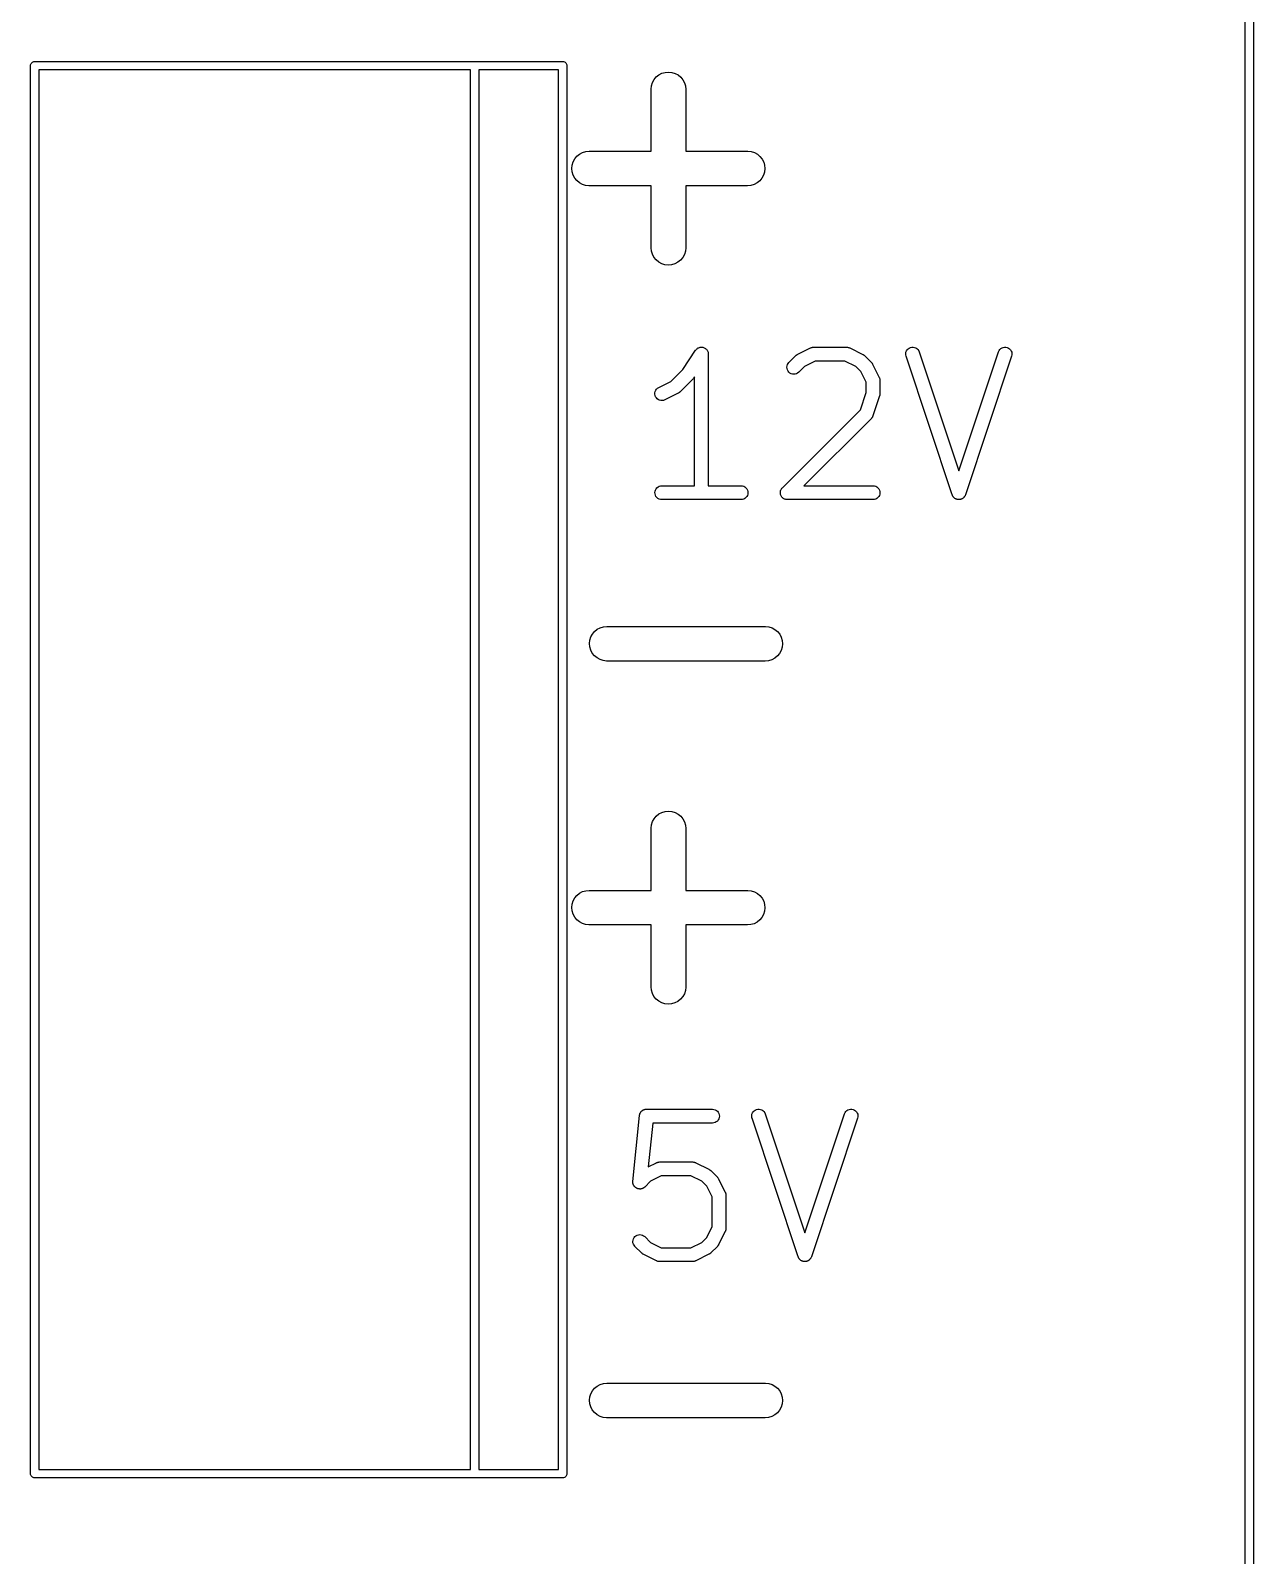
# Model space of a CAD drawing. Extents: x 42 to 158, y -102 to -39.
# Drawn here: x 140.66 to 158.3, y -90.34 to -68.33 of the extents above; entities that cross this region are included whole.
import ezdxf

# ---------------------------------------------------------------- set-up
doc = ezdxf.new("R2010")
doc.units = 0
doc.header["$MEASUREMENT"] = 0
doc.layers.add('BLACK', color=7, linetype='CONTINUOUS')

msp = doc.modelspace()

# ---------------------------------------------------------------- linework, layer by layer
at = {"layer": 'BLACK', "linetype": 'CONTINUOUS'}
for p, q in [((158.182, -101.54), (158.182, -39.176)), ((158.302, -39.1189), (158.302, -101.597)), ((140.656, -68.834), (140.657, -68.8222)), ((140.656, -68.837), (140.656, -68.834)), ((140.656, -89.1511), (140.656, -68.837)), ((140.657, -68.8222), (140.66, -68.8109)), ((140.66, -68.8109), (140.666, -68.8005)), ((140.666, -68.8005), (140.673, -68.7914)), ((140.673, -68.7914), (140.683, -68.7839)), ((140.683, -68.7839), (140.693, -68.7783)), ((140.693, -68.7783), (140.704, -68.7749)), ((140.704, -68.7749), (140.713, -68.774)), ((140.713, -68.774), (140.716, -68.7737)), ((140.713, -68.774), (140.713, -68.774)), ((140.716, -68.7737), (140.719, -68.774)), ((140.719, -68.774), (147.063, -68.774)), ((147.063, -68.774), (147.066, -68.7737)), ((147.066, -68.7737), (147.069, -68.774)), ((147.069, -68.774), (148.333, -68.774)), ((148.333, -68.774), (148.336, -68.7737)), ((148.336, -68.7737), (148.339, -68.774)), ((148.339, -68.774), (148.348, -68.7749)), ((148.348, -68.7749), (148.359, -68.7783)), ((148.359, -68.7783), (148.369, -68.7839)), ((148.369, -68.7839), (148.379, -68.7914)), ((148.379, -68.7914), (148.386, -68.8005)), ((148.386, -68.8005), (148.392, -68.8109)), ((148.392, -68.8109), (148.395, -68.8222)), ((148.395, -68.8222), (148.396, -68.834)), ((148.396, -68.834), (148.396, -68.8369)), ((148.396, -68.8369), (148.396, -89.1511)), ((140.776, -68.894), (140.776, -89.094)), ((147.006, -68.894), (140.776, -68.894)), ((147.006, -89.094), (147.006, -68.894)), ((147.126, -68.894), (147.126, -89.094)), ((148.276, -68.894), (147.126, -68.894)), ((148.276, -89.094), (148.276, -68.894)), ((149.615, -69.1234), (149.63, -69.0769)), ((149.63, -69.0769), (149.654, -69.0342)), ((149.654, -69.0342), (149.685, -68.9968)), ((149.685, -68.9968), (149.723, -68.9662)), ((149.723, -68.9662), (149.766, -68.9436)), ((149.766, -68.9436), (149.813, -68.9299)), ((149.813, -68.9299), (149.862, -68.9254)), ((149.862, -68.9254), (149.91, -68.9305)), ((149.91, -68.9305), (149.957, -68.945)), ((149.957, -68.945), (150, -68.9682)), ((150, -68.9682), (150.037, -68.9993)), ((150.037, -68.9993), (150.068, -69.0371)), ((150.068, -69.0371), (150.091, -69.0802)), ((150.091, -69.0802), (150.105, -69.1269)), ((149.61, -69.1719), (149.615, -69.1234)), ((149.61, -69.1754), (149.61, -69.1719)), ((149.61, -70.0683), (149.61, -69.1754)), ((150.105, -69.1269), (150.11, -69.1754)), ((150.11, -69.1754), (150.11, -70.0683)), ((148.487, -70.2214), (148.51, -70.1785)), ((148.51, -70.1785), (148.541, -70.1409)), ((148.541, -70.1409), (148.579, -70.1101)), ((148.579, -70.1101), (148.622, -70.0871)), ((148.622, -70.0871), (148.669, -70.073)), ((148.669, -70.073), (148.717, -70.0683)), ((148.717, -70.0683), (149.61, -70.0683)), ((150.11, -70.0683), (151.003, -70.0683)), ((151.003, -70.0683), (151.006, -70.0683)), ((151.006, -70.0683), (151.055, -70.0737)), ((151.055, -70.0737), (151.101, -70.0885)), ((151.101, -70.0885), (151.144, -70.112)), ((151.144, -70.112), (151.181, -70.1434)), ((151.181, -70.1434), (151.212, -70.1814)), ((151.212, -70.1814), (151.235, -70.2246)), ((148.467, -70.3165), (148.472, -70.268)), ((148.472, -70.3651), (148.467, -70.3165)), ((148.472, -70.268), (148.487, -70.2214)), ((148.485, -70.4119), (148.472, -70.3651)), ((148.508, -70.4552), (148.485, -70.4119)), ((151.233, -70.4152), (151.21, -70.4581)), ((151.248, -70.3686), (151.233, -70.4152)), ((151.235, -70.2246), (151.248, -70.2714)), ((151.248, -70.2714), (151.253, -70.32)), ((151.253, -70.32), (151.248, -70.3686)), ((148.539, -70.4932), (148.508, -70.4552)), ((148.576, -70.5246), (148.539, -70.4932)), ((148.619, -70.5481), (148.576, -70.5246)), ((148.665, -70.5628), (148.619, -70.5481)), ((148.714, -70.5683), (148.665, -70.5628)), ((148.717, -70.5683), (148.714, -70.5683)), ((149.61, -70.5683), (148.717, -70.5683)), ((149.61, -71.4611), (149.61, -70.5683)), ((151.003, -70.5683), (150.11, -70.5683)), ((150.11, -70.5683), (150.11, -71.4611)), ((151.051, -70.5635), (151.003, -70.5683)), ((151.098, -70.5494), (151.051, -70.5635)), ((151.141, -70.5265), (151.098, -70.5494)), ((151.179, -70.4957), (151.141, -70.5265)), ((151.21, -70.4581), (151.179, -70.4957)), ((149.615, -71.5097), (149.61, -71.4611)), ((149.629, -71.5564), (149.615, -71.5097)), ((150.105, -71.5131), (150.09, -71.5596)), ((150.11, -71.4646), (150.105, -71.5131)), ((150.11, -71.4611), (150.11, -71.4646)), ((149.652, -71.5995), (149.629, -71.5564)), ((149.683, -71.6373), (149.652, -71.5995)), ((149.72, -71.6684), (149.683, -71.6373)), ((149.763, -71.6916), (149.72, -71.6684)), ((149.81, -71.706), (149.763, -71.6916)), ((149.858, -71.7111), (149.81, -71.706)), ((149.907, -71.7067), (149.858, -71.7111)), ((149.954, -71.6929), (149.907, -71.7067)), ((149.997, -71.6703), (149.954, -71.6929)), ((150.035, -71.6398), (149.997, -71.6703)), ((150.066, -71.6024), (150.035, -71.6398)), ((150.09, -71.5596), (150.066, -71.6024)), ((150.068, -73.2188), (150.253, -72.9413)), ((150.253, -72.9413), (150.254, -72.9403)), ((150.254, -72.9401), (150.261, -72.9324)), ((150.254, -72.9403), (150.254, -72.9401)), ((150.254, -72.9403), (150.254, -72.9403)), ((150.254, -72.9403), (150.254, -72.9403)), ((150.261, -72.9324), (150.267, -72.9253)), ((150.267, -72.9252), (150.275, -72.9188)), ((150.267, -72.9253), (150.267, -72.9252)), ((150.267, -72.9253), (150.267, -72.9253)), ((150.275, -72.9188), (150.282, -72.9131)), ((150.282, -72.913), (150.291, -72.9084)), ((150.282, -72.9131), (150.282, -72.913)), ((150.282, -72.9131), (150.282, -72.9131)), ((150.291, -72.9084), (150.299, -72.904)), ((150.299, -72.904), (150.308, -72.9014)), ((150.299, -72.904), (150.299, -72.904)), ((150.299, -72.904), (150.299, -72.904)), ((150.308, -72.9014), (150.318, -72.8985)), ((150.318, -72.8985), (150.327, -72.8977)), ((150.318, -72.8985), (150.318, -72.8985)), ((150.318, -72.8985), (150.318, -72.8985)), ((150.327, -72.8977), (150.337, -72.8968)), ((150.337, -72.8968), (150.337, -72.8968)), ((150.337, -72.8968), (150.346, -72.8977)), ((150.337, -72.8968), (150.337, -72.8968)), ((150.346, -72.8977), (150.357, -72.8988)), ((150.357, -72.8988), (150.357, -72.8988)), ((150.357, -72.8988), (150.357, -72.8988)), ((150.357, -72.8988), (150.365, -72.9015)), ((150.365, -72.9015), (150.375, -72.9046)), ((150.375, -72.9046), (150.375, -72.9046)), ((150.375, -72.9046), (150.375, -72.9046)), ((150.375, -72.9046), (150.384, -72.9092)), ((150.384, -72.9092), (150.392, -72.9139)), ((150.392, -72.9139), (150.392, -72.9139)), ((150.392, -72.9139), (150.393, -72.9139)), ((150.393, -72.9139), (150.4, -72.9202)), ((150.4, -72.9202), (150.407, -72.9263)), ((150.407, -72.9263), (150.407, -72.9264)), ((150.407, -72.9264), (150.408, -72.9264)), ((150.408, -72.9264), (150.414, -72.9341)), ((150.414, -72.9341), (150.42, -72.9414)), ((150.42, -72.9414), (150.42, -72.9415)), ((150.42, -72.9415), (150.42, -72.9416)), ((150.42, -72.9416), (150.424, -72.95)), ((150.424, -72.95), (150.429, -72.9587)), ((150.429, -72.9587), (150.429, -72.9587)), ((150.429, -72.9587), (150.429, -72.9588)), ((150.429, -72.9588), (150.432, -72.9672)), ((150.432, -72.9672), (150.435, -72.9773)), ((150.435, -72.9773), (150.435, -72.9774)), ((150.435, -72.9774), (150.435, -72.9775)), ((150.435, -72.9775), (150.435, -72.9867)), ((150.435, -72.9867), (150.436, -72.9968)), ((150.436, -72.9968), (150.436, -74.8968)), ((151.599, -73.1165), (151.694, -73.0213)), ((151.694, -73.0213), (151.695, -73.0203)), ((151.695, -73.0203), (151.7, -73.0168)), ((151.7, -73.0168), (151.704, -73.0129)), ((151.704, -73.0129), (151.707, -73.0107)), ((151.707, -73.0107), (151.711, -73.0081)), ((151.711, -73.0081), (151.716, -73.0055)), ((151.716, -73.0055), (151.72, -73.0026)), ((151.72, -73.0026), (151.911, -72.9073)), ((151.911, -72.9073), (151.912, -72.9067)), ((151.912, -72.9067), (151.915, -72.9057)), ((151.915, -72.9057), (151.917, -72.9043)), ((151.917, -72.9043), (151.924, -72.9023)), ((151.924, -72.9023), (151.93, -72.9)), ((151.93, -72.9), (151.933, -72.8995)), ((151.933, -72.8995), (151.936, -72.8987)), ((151.936, -72.8987), (151.943, -72.898)), ((151.943, -72.898), (151.95, -72.8969)), ((151.95, -72.8969), (151.953, -72.897)), ((151.953, -72.897), (151.956, -72.8968)), ((151.956, -72.8968), (152.432, -72.8968)), ((152.432, -72.8968), (152.433, -72.8968)), ((152.433, -72.8968), (152.436, -72.8971)), ((152.436, -72.8971), (152.439, -72.897)), ((152.439, -72.897), (152.446, -72.8982)), ((152.446, -72.8982), (152.453, -72.8989)), ((152.453, -72.8989), (152.455, -72.8998)), ((152.455, -72.8998), (152.458, -72.9003)), ((152.458, -72.9003), (152.465, -72.9028)), ((152.465, -72.9028), (152.471, -72.9048)), ((152.471, -72.9048), (152.474, -72.9063)), ((152.474, -72.9063), (152.476, -72.9073)), ((152.476, -72.9073), (152.667, -73.0026)), ((152.667, -73.0026), (152.668, -73.0032)), ((152.668, -73.0032), (152.673, -73.0062)), ((152.673, -73.0062), (152.678, -73.0089)), ((152.678, -73.0089), (152.681, -73.0115)), ((152.681, -73.0115), (152.685, -73.0138)), ((152.685, -73.0138), (152.689, -73.0177)), ((152.689, -73.0177), (152.693, -73.0213)), ((152.693, -73.0213), (152.788, -73.1165)), ((153.284, -72.9885), (153.288, -72.9693)), ((153.285, -73.008), (153.284, -72.9885)), ((153.289, -73.0271), (153.285, -73.008)), ((153.288, -72.9693), (153.295, -72.9511)), ((153.289, -73.0284), (153.289, -73.0271)), ((153.956, -75.0284), (153.289, -73.0284)), ((153.295, -72.9511), (153.306, -72.9347)), ((153.306, -72.9347), (153.319, -72.9206)), ((153.319, -72.9206), (153.335, -72.9095)), ((153.335, -72.9095), (153.353, -72.9017)), ((153.353, -72.9017), (153.372, -72.8975)), ((153.372, -72.8975), (153.392, -72.8971)), ((153.392, -72.8971), (153.411, -72.9004)), ((153.411, -72.9004), (153.429, -72.9075)), ((153.429, -72.9075), (153.446, -72.9179)), ((153.446, -72.9179), (153.46, -72.9314)), ((153.46, -72.9314), (153.471, -72.9473)), ((153.471, -72.9473), (153.479, -72.9651)), ((153.479, -72.9651), (154.051, -74.6805)), ((154.051, -74.6805), (154.623, -72.9651)), ((154.812, -73.0284), (154.146, -75.0284)), ((154.623, -72.9638), (154.631, -72.9461)), ((154.623, -72.9651), (154.623, -72.9638)), ((154.631, -72.9461), (154.643, -72.9303)), ((154.643, -72.9303), (154.657, -72.9171)), ((154.657, -72.9171), (154.674, -72.9069)), ((154.674, -72.9069), (154.692, -72.9001)), ((154.692, -72.9001), (154.711, -72.897)), ((154.711, -72.897), (154.731, -72.8976)), ((154.731, -72.8976), (154.75, -72.9021)), ((154.75, -72.9021), (154.767, -72.9102)), ((154.767, -72.9102), (154.783, -72.9216)), ((154.783, -72.9216), (154.797, -72.9358)), ((154.797, -72.9358), (154.807, -72.9524)), ((154.807, -72.9524), (154.814, -72.9706)), ((154.817, -73.0094), (154.812, -73.0284)), ((154.814, -72.9706), (154.817, -72.9898)), ((154.817, -72.9898), (154.817, -73.0094)), ((149.896, -73.3908), (150.068, -73.2188)), ((151.57, -73.1869), (151.572, -73.1675)), ((151.572, -73.2063), (151.57, -73.1869)), ((151.572, -73.1675), (151.577, -73.1488)), ((151.577, -73.225), (151.572, -73.2063)), ((151.577, -73.1488), (151.587, -73.1316)), ((151.586, -73.2423), (151.577, -73.225)), ((151.599, -73.2575), (151.586, -73.2423)), ((151.587, -73.1316), (151.599, -73.1165)), ((151.614, -73.2699), (151.599, -73.2575)), ((151.631, -73.2793), (151.614, -73.2699)), ((151.649, -73.2851), (151.631, -73.2793)), ((151.669, -73.2872), (151.649, -73.2851)), ((151.688, -73.2855), (151.669, -73.2872)), ((151.707, -73.2801), (151.688, -73.2855)), ((151.724, -73.2711), (151.707, -73.2801)), ((151.74, -73.2589), (151.724, -73.2711)), ((151.741, -73.2579), (151.74, -73.2589)), ((151.824, -73.1742), (151.741, -73.2579)), ((151.979, -73.0968), (151.824, -73.1742)), ((152.408, -73.0968), (151.979, -73.0968)), ((152.563, -73.1742), (152.408, -73.0968)), ((152.635, -73.2465), (152.563, -73.1742)), ((152.713, -73.4013), (152.635, -73.2465)), ((152.788, -73.1165), (152.789, -73.1175)), ((152.789, -73.1175), (152.793, -73.1219)), ((152.793, -73.1219), (152.796, -73.126)), ((152.796, -73.126), (152.799, -73.1295)), ((152.799, -73.1295), (152.801, -73.1328)), ((152.801, -73.1328), (152.804, -73.1378)), ((152.804, -73.1378), (152.807, -73.1425)), ((152.807, -73.1425), (152.902, -73.333)), ((149.678, -73.5184), (149.69, -73.5025)), ((149.69, -73.5025), (149.704, -73.4891)), ((149.704, -73.4891), (149.72, -73.4787)), ((149.72, -73.4787), (149.896, -73.3908)), ((150.217, -73.3532), (150.026, -73.5437)), ((150.223, -73.3461), (150.217, -73.3532)), ((150.228, -73.3391), (150.223, -73.3461)), ((150.229, -73.3381), (150.228, -73.3391)), ((150.236, -73.327), (150.229, -73.3379)), ((150.229, -73.3379), (150.229, -73.3381)), ((150.229, -73.3381), (150.229, -73.3381)), ((150.229, -73.3381), (150.229, -73.3381)), ((150.236, -74.8968), (150.236, -73.327)), ((152.713, -73.552), (152.713, -73.4013)), ((152.902, -73.333), (152.903, -73.3342)), ((152.903, -73.3342), (152.904, -73.337)), ((152.904, -73.337), (152.905, -73.3396)), ((152.905, -73.3396), (152.907, -73.3462)), ((152.907, -73.3462), (152.909, -73.3526)), ((152.909, -73.3526), (152.91, -73.3555)), ((152.91, -73.3555), (152.911, -73.3583)), ((152.911, -73.3583), (152.911, -73.3651)), ((152.911, -73.3651), (152.912, -73.3718)), ((152.912, -73.3718), (152.912, -73.3748)), ((152.912, -73.3748), (152.913, -73.3777)), ((152.913, -73.3777), (152.913, -73.5682)), ((149.665, -73.5748), (149.666, -73.5553)), ((149.668, -73.594), (149.665, -73.5748)), ((149.666, -73.5553), (149.67, -73.5362)), ((149.675, -73.6123), (149.668, -73.594)), ((149.67, -73.5362), (149.678, -73.5184)), ((149.686, -73.6289), (149.675, -73.6123)), ((149.699, -73.6432), (149.686, -73.6289)), ((149.715, -73.6546), (149.699, -73.6432)), ((149.732, -73.6627), (149.715, -73.6546)), ((149.751, -73.6673), (149.732, -73.6627)), ((149.771, -73.668), (149.751, -73.6673)), ((149.79, -73.665), (149.771, -73.668)), ((149.809, -73.6582), (149.79, -73.665)), ((149.81, -73.6576), (149.809, -73.6582)), ((150, -73.5624), (149.81, -73.6576)), ((150.005, -73.5594), (150, -73.5624)), ((150.01, -73.5568), (150.005, -73.5594)), ((150.013, -73.5542), (150.01, -73.5568)), ((150.017, -73.552), (150.013, -73.5542)), ((150.021, -73.5481), (150.017, -73.552)), ((150.025, -73.5446), (150.021, -73.5481)), ((150.026, -73.5437), (150.025, -73.5446)), ((152.63, -73.7999), (152.713, -73.552)), ((152.908, -73.5998), (152.812, -73.8855)), ((152.909, -73.5943), (152.908, -73.5998)), ((152.91, -73.589), (152.909, -73.5943)), ((152.911, -73.5848), (152.91, -73.589)), ((152.912, -73.5808), (152.911, -73.5848)), ((152.913, -73.5696), (152.912, -73.5752)), ((152.912, -73.5752), (152.912, -73.5808)), ((152.913, -73.5682), (152.913, -73.5696)), ((151.504, -74.9261), (152.63, -73.7999)), ((152.788, -73.9246), (151.816, -74.8968)), ((152.79, -73.9223), (152.788, -73.9246)), ((152.792, -73.9203), (152.79, -73.9223)), ((152.796, -73.9148), (152.792, -73.9203)), ((152.801, -73.9095), (152.796, -73.9148)), ((152.802, -73.9069), (152.801, -73.9095)), ((152.804, -73.9046), (152.802, -73.9069)), ((152.807, -73.8984), (152.804, -73.9046)), ((152.81, -73.8923), (152.807, -73.8984)), ((152.811, -73.8895), (152.81, -73.8923)), ((152.812, -73.8868), (152.811, -73.8895)), ((152.812, -73.8855), (152.812, -73.8868)), ((149.665, -74.9961), (149.667, -74.9767)), ((149.667, -75.0155), (149.665, -74.9961)), ((149.667, -74.9767), (149.673, -74.958)), ((149.672, -75.0342), (149.667, -75.0155)), ((149.681, -75.0515), (149.672, -75.0342)), ((149.673, -74.958), (149.682, -74.9408)), ((149.694, -75.0667), (149.681, -75.0515)), ((149.682, -74.9408), (149.695, -74.9258)), ((149.695, -74.9258), (149.71, -74.9135)), ((149.71, -74.9135), (149.727, -74.9043)), ((149.727, -74.9043), (149.746, -74.8987)), ((149.746, -74.8987), (149.765, -74.8968)), ((149.765, -74.8968), (150.236, -74.8968)), ((150.436, -74.8968), (150.908, -74.8968)), ((150.908, -74.8968), (150.909, -74.8968)), ((150.909, -74.8968), (150.929, -74.8989)), ((150.929, -74.8989), (150.947, -74.9048)), ((150.947, -74.9048), (150.964, -74.9142)), ((150.964, -74.9142), (150.979, -74.9268)), ((150.991, -75.0527), (150.978, -75.0677)), ((150.979, -74.9268), (150.992, -74.942)), ((151, -75.0355), (150.991, -75.0527)), ((150.992, -74.942), (151.001, -74.9593)), ((151.006, -75.0169), (151, -75.0355)), ((151.001, -74.9593), (151.006, -74.978)), ((151.006, -74.978), (151.008, -74.9975)), ((151.008, -74.9975), (151.006, -75.0169)), ((151.475, -74.9961), (151.476, -74.9862)), ((151.475, -74.9962), (151.475, -74.9961)), ((151.475, -74.9964), (151.475, -74.9962)), ((151.475, -75.0058), (151.475, -74.9964)), ((151.476, -75.0155), (151.475, -75.0058)), ((151.476, -74.9862), (151.477, -74.977)), ((151.476, -75.0157), (151.476, -75.0155)), ((151.476, -75.0158), (151.476, -75.0157)), ((151.479, -75.0251), (151.476, -75.0158)), ((151.477, -74.9767), (151.479, -74.9675)), ((151.477, -74.9768), (151.477, -74.9767)), ((151.477, -74.977), (151.477, -74.9768)), ((151.479, -74.9675), (151.482, -74.9583)), ((151.482, -75.0342), (151.479, -75.0251)), ((151.482, -74.958), (151.487, -74.9496)), ((151.482, -74.9582), (151.482, -74.958)), ((151.482, -74.9583), (151.482, -74.9582)), ((151.482, -75.0344), (151.482, -75.0342)), ((151.482, -75.0345), (151.482, -75.0344)), ((151.487, -75.0431), (151.482, -75.0345)), ((151.487, -74.9496), (151.491, -74.9411)), ((151.491, -75.0515), (151.487, -75.0431)), ((151.491, -74.9411), (151.492, -74.941)), ((151.491, -75.0517), (151.491, -75.0515)), ((151.491, -75.0518), (151.491, -75.0517)), ((151.497, -75.0595), (151.491, -75.0518)), ((151.492, -74.9408), (151.498, -74.9335)), ((151.492, -74.941), (151.492, -74.9408)), ((151.498, -74.9335), (151.504, -74.9261)), ((151.816, -74.8968), (152.813, -74.8968)), ((152.813, -74.8968), (152.814, -74.8968)), ((152.814, -74.8968), (152.833, -74.8989)), ((152.833, -74.8989), (152.852, -74.9048)), ((152.852, -74.9048), (152.869, -74.9142)), ((152.869, -74.9142), (152.884, -74.9268)), ((152.896, -75.0527), (152.883, -75.0677)), ((152.884, -74.9268), (152.896, -74.942)), ((152.896, -74.942), (152.905, -74.9593)), ((152.905, -75.0355), (152.896, -75.0527)), ((152.905, -74.9593), (152.911, -74.978)), ((152.911, -75.0169), (152.905, -75.0355)), ((152.911, -74.978), (152.913, -74.9975)), ((152.913, -74.9975), (152.911, -75.0169)), ((153.959, -75.0347), (153.956, -75.0284)), ((153.961, -75.0412), (153.959, -75.0347)), ((153.963, -75.0436), (153.961, -75.0412)), ((153.964, -75.0462), (153.963, -75.0436)), ((153.968, -75.0519), (153.964, -75.0462)), ((153.971, -75.0577), (153.968, -75.0519)), ((154.133, -75.053), (154.129, -75.0588)), ((154.137, -75.0474), (154.133, -75.053)), ((154.138, -75.0448), (154.137, -75.0474)), ((154.14, -75.0424), (154.138, -75.0448)), ((154.142, -75.036), (154.14, -75.0424)), ((154.145, -75.0297), (154.142, -75.036)), ((154.146, -75.0284), (154.145, -75.0297)), ((149.709, -75.0793), (149.694, -75.0667)), ((149.726, -75.0887), (149.709, -75.0793)), ((149.744, -75.0946), (149.726, -75.0887)), ((149.764, -75.0968), (149.744, -75.0946)), ((149.765, -75.0968), (149.764, -75.0968)), ((150.908, -75.0968), (149.765, -75.0968)), ((150.927, -75.0949), (150.908, -75.0968)), ((150.946, -75.0892), (150.927, -75.0949)), ((150.963, -75.0801), (150.946, -75.0892)), ((150.978, -75.0677), (150.963, -75.0801)), ((151.503, -75.0667), (151.497, -75.0595)), ((151.503, -75.0668), (151.503, -75.0667)), ((151.503, -75.067), (151.503, -75.0668)), ((151.511, -75.0733), (151.503, -75.067)), ((151.518, -75.0793), (151.511, -75.0733)), ((151.518, -75.0794), (151.518, -75.0793)), ((151.518, -75.0795), (151.518, -75.0794)), ((151.527, -75.084), (151.518, -75.0795)), ((151.535, -75.0887), (151.527, -75.084)), ((151.535, -75.0888), (151.535, -75.0887)), ((151.535, -75.0887), (151.535, -75.0887)), ((151.544, -75.0916), (151.535, -75.0888)), ((151.554, -75.0946), (151.544, -75.0916)), ((151.563, -75.0957), (151.554, -75.0946)), ((151.554, -75.0946), (151.554, -75.0946)), ((151.554, -75.0946), (151.554, -75.0946)), ((151.573, -75.0968), (151.563, -75.0957)), ((151.574, -75.0968), (151.573, -75.0968)), ((151.575, -75.0968), (151.574, -75.0968)), ((151.574, -75.0968), (151.574, -75.0968)), ((151.574, -75.0968), (151.574, -75.0968)), ((152.813, -75.0968), (151.575, -75.0968)), ((152.832, -75.0949), (152.813, -75.0968)), ((152.851, -75.0892), (152.832, -75.0949)), ((152.868, -75.0801), (152.851, -75.0892)), ((152.883, -75.0677), (152.868, -75.0801)), ((153.973, -75.0598), (153.971, -75.0577)), ((153.975, -75.0621), (153.973, -75.0598)), ((153.98, -75.0669), (153.975, -75.0621)), ((153.985, -75.072), (153.98, -75.0669)), ((153.987, -75.0736), (153.985, -75.072)), ((153.989, -75.0756), (153.987, -75.0736)), ((153.995, -75.0793), (153.989, -75.0756)), ((154.001, -75.0833), (153.995, -75.0793)), ((154.003, -75.0845), (154.001, -75.0833)), ((154.006, -75.086), (154.003, -75.0845)), ((154.012, -75.0885), (154.006, -75.086)), ((154.018, -75.0914), (154.012, -75.0885)), ((154.021, -75.0921), (154.018, -75.0914)), ((154.024, -75.0931), (154.021, -75.0921)), ((154.031, -75.0943), (154.024, -75.0931)), ((154.037, -75.0959), (154.031, -75.0943)), ((154.04, -75.096), (154.037, -75.0959)), ((154.043, -75.0965), (154.04, -75.096)), ((154.05, -75.0963), (154.043, -75.0965)), ((154.057, -75.0966), (154.05, -75.0963)), ((154.06, -75.0961), (154.057, -75.0966)), ((154.063, -75.0961), (154.06, -75.0961)), ((154.069, -75.0946), (154.063, -75.0961)), ((154.076, -75.0935), (154.069, -75.0946)), ((154.079, -75.0925), (154.076, -75.0935)), ((154.082, -75.0918), (154.079, -75.0925)), ((154.088, -75.0891), (154.082, -75.0918)), ((154.095, -75.0867), (154.088, -75.0891)), ((154.097, -75.0852), (154.095, -75.0867)), ((154.1, -75.084), (154.097, -75.0852)), ((154.105, -75.0801), (154.1, -75.084)), ((154.111, -75.0765), (154.105, -75.0801)), ((154.113, -75.0745), (154.111, -75.0765)), ((154.116, -75.0729), (154.113, -75.0745)), ((154.12, -75.0679), (154.116, -75.0729)), ((154.126, -75.0632), (154.12, -75.0679)), ((154.127, -75.0609), (154.126, -75.0632)), ((154.129, -75.0588), (154.127, -75.0609)), ((148.764, -77.0365), (148.795, -76.9989)), ((148.795, -76.9989), (148.833, -76.9681)), ((148.833, -76.9681), (148.876, -76.9451)), ((148.876, -76.9451), (148.923, -76.931)), ((148.923, -76.931), (148.971, -76.9263)), ((148.971, -76.9263), (151.257, -76.9263)), ((151.257, -76.9263), (151.26, -76.9263)), ((151.26, -76.9263), (151.309, -76.9317)), ((151.309, -76.9317), (151.355, -76.9465)), ((151.355, -76.9465), (151.398, -76.97)), ((151.398, -76.97), (151.435, -77.0014)), ((151.435, -77.0014), (151.466, -77.0394)), ((148.721, -77.1745), (148.726, -77.126)), ((148.726, -77.2231), (148.721, -77.1745)), ((148.726, -77.126), (148.741, -77.0794)), ((148.739, -77.2699), (148.726, -77.2231)), ((148.741, -77.0794), (148.764, -77.0365)), ((151.466, -77.0394), (151.489, -77.0826)), ((151.502, -77.2266), (151.487, -77.2732)), ((151.489, -77.0826), (151.502, -77.1294)), ((151.502, -77.1294), (151.507, -77.178)), ((151.507, -77.178), (151.502, -77.2266)), ((148.762, -77.3132), (148.739, -77.2699)), ((148.793, -77.3512), (148.762, -77.3132)), ((148.83, -77.3826), (148.793, -77.3512)), ((148.873, -77.4061), (148.83, -77.3826)), ((148.919, -77.4208), (148.873, -77.4061)), ((148.968, -77.4263), (148.919, -77.4208)), ((148.971, -77.4263), (148.968, -77.4263)), ((151.257, -77.4263), (148.971, -77.4263)), ((151.305, -77.4215), (151.257, -77.4263)), ((151.352, -77.4074), (151.305, -77.4215)), ((151.395, -77.3845), (151.352, -77.4074)), ((151.433, -77.3537), (151.395, -77.3845)), ((151.464, -77.3161), (151.433, -77.3537)), ((151.487, -77.2732), (151.464, -77.3161)), ((149.654, -79.7022), (149.685, -79.6648)), ((149.685, -79.6648), (149.723, -79.6342)), ((149.723, -79.6342), (149.766, -79.6116)), ((149.766, -79.6116), (149.813, -79.5979)), ((149.813, -79.5979), (149.862, -79.5934)), ((149.862, -79.5934), (149.91, -79.5985)), ((149.91, -79.5985), (149.957, -79.613)), ((149.957, -79.613), (150, -79.6362)), ((150, -79.6362), (150.037, -79.6673)), ((150.037, -79.6673), (150.068, -79.7051)), ((149.61, -79.8399), (149.615, -79.7914)), ((149.61, -79.8434), (149.61, -79.8399)), ((149.61, -80.7363), (149.61, -79.8434)), ((149.615, -79.7914), (149.63, -79.7449)), ((149.63, -79.7449), (149.654, -79.7022)), ((150.068, -79.7051), (150.091, -79.7482)), ((150.091, -79.7482), (150.105, -79.7949)), ((150.105, -79.7949), (150.11, -79.8434)), ((150.11, -79.8434), (150.11, -80.7363)), ((148.541, -80.8089), (148.579, -80.7781)), ((148.579, -80.7781), (148.622, -80.7551)), ((148.622, -80.7551), (148.669, -80.741)), ((148.669, -80.741), (148.717, -80.7363)), ((148.717, -80.7363), (149.61, -80.7363)), ((150.11, -80.7363), (151.003, -80.7363)), ((151.003, -80.7363), (151.006, -80.7363)), ((151.006, -80.7363), (151.055, -80.7417)), ((151.055, -80.7417), (151.101, -80.7565)), ((151.101, -80.7565), (151.144, -80.78)), ((148.467, -80.9845), (148.472, -80.936)), ((148.472, -81.0331), (148.467, -80.9845)), ((148.472, -80.936), (148.487, -80.8894)), ((148.487, -80.8894), (148.51, -80.8465)), ((148.51, -80.8465), (148.541, -80.8089)), ((151.144, -80.78), (151.181, -80.8114)), ((151.181, -80.8114), (151.212, -80.8494)), ((151.212, -80.8494), (151.235, -80.8926)), ((151.235, -80.8926), (151.248, -80.9394)), ((151.248, -80.9394), (151.253, -80.988)), ((151.253, -80.988), (151.248, -81.0366)), ((148.485, -81.0799), (148.472, -81.0331)), ((148.508, -81.1232), (148.485, -81.0799)), ((148.539, -81.1612), (148.508, -81.1232)), ((148.576, -81.1926), (148.539, -81.1612)), ((148.619, -81.2161), (148.576, -81.1926)), ((148.665, -81.2308), (148.619, -81.2161)), ((151.098, -81.2174), (151.051, -81.2315)), ((151.141, -81.1945), (151.098, -81.2174)), ((151.179, -81.1637), (151.141, -81.1945)), ((151.21, -81.1261), (151.179, -81.1637)), ((151.233, -81.0832), (151.21, -81.1261)), ((151.248, -81.0366), (151.233, -81.0832)), ((148.714, -81.2363), (148.665, -81.2308)), ((148.717, -81.2363), (148.714, -81.2363)), ((149.61, -81.2363), (148.717, -81.2363)), ((149.61, -82.1291), (149.61, -81.2363)), ((151.003, -81.2363), (150.11, -81.2363)), ((150.11, -81.2363), (150.11, -82.1291)), ((151.051, -81.2315), (151.003, -81.2363)), ((149.615, -82.1777), (149.61, -82.1291)), ((149.629, -82.2244), (149.615, -82.1777)), ((149.652, -82.2675), (149.629, -82.2244)), ((149.683, -82.3053), (149.652, -82.2675)), ((149.72, -82.3364), (149.683, -82.3053)), ((150.035, -82.3078), (149.997, -82.3383)), ((150.066, -82.2704), (150.035, -82.3078)), ((150.09, -82.2276), (150.066, -82.2704)), ((150.105, -82.1811), (150.09, -82.2276)), ((150.11, -82.1326), (150.105, -82.1811)), ((150.11, -82.1291), (150.11, -82.1326)), ((149.763, -82.3596), (149.72, -82.3364)), ((149.81, -82.374), (149.763, -82.3596)), ((149.858, -82.3791), (149.81, -82.374)), ((149.907, -82.3747), (149.858, -82.3791)), ((149.954, -82.3609), (149.907, -82.3747)), ((149.997, -82.3383), (149.954, -82.3609)), ((149.348, -84.9372), (149.443, -83.9848)), ((149.443, -83.9834), (149.444, -83.9791)), ((149.443, -83.9848), (149.443, -83.9834)), ((149.444, -83.9791), (149.445, -83.9747)), ((149.445, -83.9747), (149.446, -83.9696)), ((149.446, -83.9696), (149.447, -83.9643)), ((149.447, -83.9643), (149.449, -83.9603)), ((149.449, -83.9603), (149.45, -83.956)), ((149.45, -83.956), (149.453, -83.9513)), ((149.453, -83.9513), (149.455, -83.9464)), ((149.455, -83.9464), (149.458, -83.9428)), ((149.458, -83.9428), (149.46, -83.9388)), ((149.46, -83.9388), (149.463, -83.9347)), ((149.463, -83.9347), (149.466, -83.9303)), ((149.466, -83.9303), (149.469, -83.9272)), ((149.469, -83.9272), (149.472, -83.9238)), ((149.472, -83.9238), (149.476, -83.9204)), ((149.476, -83.9204), (149.48, -83.9167)), ((149.48, -83.9167), (149.484, -83.9143)), ((149.484, -83.9143), (149.487, -83.9115)), ((149.487, -83.9115), (149.492, -83.909)), ((149.492, -83.909), (149.497, -83.9061)), ((149.497, -83.9061), (149.501, -83.9044)), ((149.501, -83.9044), (149.505, -83.9023)), ((149.505, -83.9023), (149.51, -83.9008)), ((149.51, -83.9008), (149.515, -83.8988)), ((149.515, -83.8988), (149.519, -83.898)), ((149.519, -83.898), (149.523, -83.8967)), ((149.523, -83.8967), (149.529, -83.8961)), ((149.529, -83.8961), (149.534, -83.8952)), ((149.534, -83.8952), (149.538, -83.8952)), ((149.538, -83.8952), (149.543, -83.8948)), ((149.543, -83.8948), (150.495, -83.8948)), ((150.495, -83.8948), (150.496, -83.8948)), ((150.496, -83.8948), (150.516, -83.8969)), ((150.516, -83.8969), (150.534, -83.9028)), ((150.55, -84.0781), (150.533, -84.0872)), ((150.534, -83.9028), (150.552, -83.9123)), ((150.566, -84.0657), (150.55, -84.0781)), ((150.552, -83.9123), (150.566, -83.9248)), ((150.566, -83.9248), (150.579, -83.94)), ((150.578, -84.0507), (150.566, -84.0657)), ((150.587, -84.0335), (150.578, -84.0507)), ((150.579, -83.94), (150.588, -83.9573)), ((150.593, -84.0149), (150.587, -84.0335)), ((150.588, -83.9573), (150.593, -83.976)), ((150.593, -83.976), (150.595, -83.9955)), ((150.595, -83.9955), (150.593, -84.0149)), ((151.062, -83.9865), (151.066, -83.9673)), ((151.062, -84.006), (151.062, -83.9865)), ((151.066, -84.0251), (151.062, -84.006)), ((151.066, -83.9673), (151.073, -83.9491)), ((151.067, -84.0264), (151.066, -84.0251)), ((151.734, -86.0264), (151.067, -84.0264)), ((151.073, -83.9491), (151.083, -83.9327)), ((151.083, -83.9327), (151.097, -83.9186)), ((151.097, -83.9186), (151.113, -83.9075)), ((151.113, -83.9075), (151.131, -83.8997)), ((151.131, -83.8997), (151.15, -83.8955)), ((151.15, -83.8955), (151.169, -83.8951)), ((151.169, -83.8951), (151.189, -83.8984)), ((151.189, -83.8984), (151.207, -83.9055)), ((151.207, -83.9055), (151.223, -83.9159)), ((151.223, -83.9159), (151.237, -83.9294)), ((151.237, -83.9294), (151.249, -83.9453)), ((151.249, -83.9453), (151.257, -83.9631)), ((151.257, -83.9631), (151.828, -85.6785)), ((151.828, -85.6785), (152.4, -83.9631)), ((152.59, -84.0264), (151.923, -86.0264)), ((152.4, -83.9631), (152.401, -83.9618)), ((152.401, -83.9618), (152.409, -83.9441)), ((152.409, -83.9441), (152.42, -83.9283)), ((152.42, -83.9283), (152.435, -83.9151)), ((152.435, -83.9151), (152.451, -83.9049)), ((152.451, -83.9049), (152.47, -83.8981)), ((152.47, -83.8981), (152.489, -83.895)), ((152.489, -83.895), (152.508, -83.8956)), ((152.508, -83.8956), (152.527, -83.9001)), ((152.527, -83.9001), (152.545, -83.9082)), ((152.545, -83.9082), (152.561, -83.9196)), ((152.561, -83.9196), (152.574, -83.9338)), ((152.574, -83.9338), (152.585, -83.9504)), ((152.585, -83.9504), (152.592, -83.9686)), ((152.594, -84.0074), (152.59, -84.0264)), ((152.592, -83.9686), (152.595, -83.9878)), ((152.595, -83.9878), (152.594, -84.0074)), ((149.633, -84.0948), (149.57, -84.7264)), ((150.495, -84.0948), (149.633, -84.0948)), ((150.514, -84.0929), (150.495, -84.0948)), ((150.533, -84.0872), (150.514, -84.0929)), ((149.57, -84.7264), (149.688, -84.6672)), ((149.688, -84.6672), (149.69, -84.6666)), ((149.69, -84.6666), (149.692, -84.6656)), ((149.692, -84.6656), (149.695, -84.6642)), ((149.695, -84.6642), (149.702, -84.6622)), ((149.702, -84.6622), (149.708, -84.6599)), ((149.708, -84.6599), (149.711, -84.6594)), ((149.711, -84.6594), (149.714, -84.6586)), ((149.714, -84.6586), (149.721, -84.6579)), ((149.721, -84.6579), (149.727, -84.6568)), ((149.727, -84.6568), (149.73, -84.657)), ((149.73, -84.657), (149.733, -84.6567)), ((149.733, -84.6567), (150.209, -84.6567)), ((150.209, -84.6567), (150.211, -84.6567)), ((150.211, -84.6567), (150.214, -84.657)), ((150.214, -84.657), (150.217, -84.6569)), ((150.217, -84.6569), (150.223, -84.6581)), ((150.223, -84.6581), (150.23, -84.6589)), ((150.23, -84.6589), (150.233, -84.6597)), ((150.233, -84.6597), (150.236, -84.6602)), ((150.236, -84.6602), (150.242, -84.6627)), ((150.242, -84.6627), (150.249, -84.6648)), ((150.249, -84.6648), (150.251, -84.6662)), ((150.251, -84.6662), (150.254, -84.6672)), ((150.254, -84.6672), (150.445, -84.7625)), ((149.347, -84.9468), (149.348, -84.942)), ((149.348, -84.9517), (149.347, -84.9468)), ((149.348, -84.942), (149.348, -84.9372)), ((149.348, -84.9567), (149.348, -84.9517)), ((149.349, -84.9614), (149.348, -84.9567)), ((149.602, -84.9341), (149.518, -85.0179)), ((149.757, -84.8567), (149.602, -84.9341)), ((150.186, -84.8567), (149.757, -84.8567)), ((150.341, -84.9341), (150.186, -84.8567)), ((150.413, -85.0064), (150.341, -84.9341)), ((150.445, -84.7625), (150.446, -84.7631)), ((150.446, -84.7631), (150.45, -84.7661)), ((150.45, -84.7661), (150.455, -84.7688)), ((150.455, -84.7688), (150.459, -84.7714)), ((150.459, -84.7714), (150.462, -84.7737)), ((150.462, -84.7737), (150.466, -84.7776)), ((150.466, -84.7776), (150.471, -84.7812)), ((150.471, -84.7812), (150.566, -84.8764)), ((150.566, -84.8764), (150.567, -84.8774)), ((150.567, -84.8774), (150.57, -84.8818)), ((150.57, -84.8818), (150.574, -84.8859)), ((150.574, -84.8859), (150.576, -84.8894)), ((150.576, -84.8894), (150.579, -84.8927)), ((150.579, -84.8927), (150.581, -84.8977)), ((150.581, -84.8977), (150.584, -84.9024)), ((150.584, -84.9024), (150.68, -85.0929)), ((149.349, -84.9662), (149.349, -84.9614)), ((149.351, -84.971), (149.349, -84.9662)), ((149.352, -84.9759), (149.351, -84.971)), ((149.353, -84.9803), (149.352, -84.9759)), ((149.355, -84.9849), (149.353, -84.9803)), ((149.357, -84.9893), (149.355, -84.9849)), ((149.359, -84.9939), (149.357, -84.9893)), ((149.362, -84.9979), (149.359, -84.9939)), ((149.364, -85.0022), (149.362, -84.9979)), ((149.367, -85.0061), (149.364, -85.0022)), ((149.37, -85.0102), (149.367, -85.0061)), ((149.373, -85.0136), (149.37, -85.0102)), ((149.376, -85.0174), (149.373, -85.0136)), ((149.38, -85.0205), (149.376, -85.0174)), ((149.384, -85.0241), (149.38, -85.0205)), ((149.388, -85.0268), (149.384, -85.0241)), ((149.391, -85.0298), (149.388, -85.0268)), ((149.396, -85.0322), (149.391, -85.0298)), ((149.4, -85.035), (149.396, -85.0322)), ((149.404, -85.0369), (149.4, -85.035)), ((149.408, -85.0392), (149.404, -85.0369)), ((149.413, -85.0407), (149.408, -85.0392)), ((149.418, -85.0426), (149.413, -85.0407)), ((149.422, -85.0436), (149.418, -85.0426)), ((149.427, -85.045), (149.422, -85.0436)), ((149.432, -85.0456), (149.427, -85.045)), ((149.437, -85.0466), (149.432, -85.0456)), ((149.442, -85.0466), (149.437, -85.0466)), ((149.446, -85.0471), (149.442, -85.0466)), ((149.451, -85.0467), (149.446, -85.0471)), ((149.456, -85.0467), (149.451, -85.0467)), ((149.461, -85.0459), (149.456, -85.0467)), ((149.466, -85.0454), (149.461, -85.0459)), ((149.471, -85.044), (149.466, -85.0454)), ((149.475, -85.0431), (149.471, -85.044)), ((149.48, -85.0413), (149.475, -85.0431)), ((149.485, -85.04), (149.48, -85.0413)), ((149.489, -85.0377), (149.485, -85.04)), ((149.494, -85.0359), (149.489, -85.0377)), ((149.498, -85.0332), (149.494, -85.0359)), ((149.502, -85.031), (149.498, -85.0332)), ((149.506, -85.0279), (149.502, -85.031)), ((149.51, -85.0252), (149.506, -85.0279)), ((149.513, -85.0218), (149.51, -85.0252)), ((149.517, -85.0188), (149.513, -85.0218)), ((149.518, -85.0179), (149.517, -85.0188)), ((150.49, -85.1612), (150.413, -85.0064)), ((150.49, -85.5902), (150.49, -85.1612)), ((150.68, -85.0929), (150.68, -85.0942)), ((150.68, -85.0942), (150.681, -85.0969)), ((150.681, -85.0969), (150.683, -85.0995)), ((150.683, -85.0995), (150.685, -85.1061)), ((150.685, -85.1061), (150.687, -85.1125)), ((150.687, -85.1125), (150.688, -85.1154)), ((150.688, -85.1154), (150.688, -85.1182)), ((150.688, -85.1182), (150.689, -85.125)), ((150.689, -85.125), (150.69, -85.1317)), ((150.69, -85.1317), (150.69, -85.1347)), ((150.69, -85.1347), (150.69, -85.1376)), ((150.69, -85.1376), (150.69, -85.6138)), ((150.413, -85.745), (150.49, -85.5902)), ((150.69, -85.6138), (150.69, -85.6152)), ((150.69, -85.6152), (150.69, -85.6181)), ((150.69, -85.6181), (150.69, -85.6211)), ((149.347, -85.8032), (149.35, -85.7838)), ((149.349, -85.8227), (149.347, -85.8032)), ((149.355, -85.8414), (149.349, -85.8227)), ((149.35, -85.7838), (149.355, -85.7652)), ((149.355, -85.7652), (149.365, -85.7481)), ((149.365, -85.7481), (149.377, -85.7331)), ((149.377, -85.7331), (149.392, -85.7208)), ((149.392, -85.7208), (149.41, -85.7117)), ((149.41, -85.7117), (149.428, -85.7061)), ((149.428, -85.7061), (149.448, -85.7043)), ((149.448, -85.7043), (149.467, -85.7063)), ((149.467, -85.7063), (149.486, -85.712)), ((149.486, -85.712), (149.503, -85.7212)), ((149.503, -85.7212), (149.518, -85.7336)), ((149.518, -85.7336), (149.602, -85.8173)), ((149.602, -85.8173), (149.757, -85.8948)), ((150.186, -85.8948), (150.341, -85.8173)), ((150.341, -85.8173), (150.413, -85.745)), ((150.68, -85.6585), (150.584, -85.849)), ((150.681, -85.6558), (150.68, -85.6585)), ((150.682, -85.6532), (150.681, -85.6558)), ((150.684, -85.6467), (150.682, -85.6532)), ((150.687, -85.6403), (150.684, -85.6467)), ((150.688, -85.6346), (150.687, -85.6374)), ((150.687, -85.6374), (150.687, -85.6403)), ((150.689, -85.6278), (150.688, -85.6346)), ((150.69, -85.6211), (150.689, -85.6278)), ((149.364, -85.8587), (149.355, -85.8414)), ((149.376, -85.874), (149.364, -85.8587)), ((149.377, -85.875), (149.376, -85.874)), ((149.472, -85.9702), (149.377, -85.875)), ((149.476, -85.9738), (149.472, -85.9702)), ((149.48, -85.9777), (149.476, -85.9738)), ((149.484, -85.98), (149.48, -85.9777)), ((149.487, -85.9826), (149.484, -85.98)), ((149.492, -85.9853), (149.487, -85.9826)), ((149.497, -85.9883), (149.492, -85.9853)), ((149.498, -85.989), (149.497, -85.9883)), ((149.688, -86.0842), (149.498, -85.989)), ((149.757, -85.8948), (150.186, -85.8948)), ((150.445, -85.989), (150.254, -86.0842)), ((150.449, -85.986), (150.445, -85.989)), ((150.454, -85.9834), (150.449, -85.986)), ((150.458, -85.9808), (150.454, -85.9834)), ((150.461, -85.9786), (150.458, -85.9808)), ((150.465, -85.9747), (150.461, -85.9786)), ((150.47, -85.9712), (150.465, -85.9747)), ((150.471, -85.9702), (150.47, -85.9712)), ((150.566, -85.875), (150.471, -85.9702)), ((150.569, -85.8706), (150.566, -85.875)), ((150.573, -85.8666), (150.569, -85.8706)), ((150.575, -85.8631), (150.573, -85.8666)), ((150.578, -85.8599), (150.575, -85.8631)), ((150.581, -85.855), (150.578, -85.8599)), ((150.584, -85.8503), (150.581, -85.855)), ((150.584, -85.849), (150.584, -85.8503)), ((151.736, -86.0327), (151.734, -86.0264)), ((151.739, -86.0392), (151.736, -86.0327)), ((151.74, -86.0416), (151.739, -86.0392)), ((151.741, -86.0442), (151.74, -86.0416)), ((151.745, -86.0499), (151.741, -86.0442)), ((151.749, -86.0557), (151.745, -86.0499)), ((151.751, -86.0578), (151.749, -86.0557)), ((151.753, -86.0601), (151.751, -86.0578)), ((151.758, -86.0649), (151.753, -86.0601)), ((151.905, -86.0589), (151.903, -86.0612)), ((151.907, -86.0568), (151.905, -86.0589)), ((151.911, -86.051), (151.907, -86.0568)), ((151.915, -86.0454), (151.911, -86.051)), ((151.916, -86.0428), (151.915, -86.0454)), ((151.917, -86.0404), (151.916, -86.0428)), ((151.92, -86.034), (151.917, -86.0404)), ((151.923, -86.0277), (151.92, -86.034)), ((151.923, -86.0264), (151.923, -86.0277)), ((149.691, -86.0853), (149.688, -86.0842)), ((149.694, -86.0867), (149.691, -86.0853)), ((149.7, -86.0887), (149.694, -86.0867)), ((149.707, -86.0912), (149.7, -86.0887)), ((149.71, -86.0917), (149.707, -86.0912)), ((149.712, -86.0926), (149.71, -86.0917)), ((149.719, -86.0933), (149.712, -86.0926)), ((149.726, -86.0945), (149.719, -86.0933)), ((149.729, -86.0944), (149.726, -86.0945)), ((149.732, -86.0948), (149.729, -86.0944)), ((149.733, -86.0948), (149.732, -86.0948)), ((150.209, -86.0948), (149.733, -86.0948)), ((150.212, -86.0945), (150.209, -86.0948)), ((150.215, -86.0946), (150.212, -86.0945)), ((150.222, -86.0935), (150.215, -86.0946)), ((150.229, -86.0929), (150.222, -86.0935)), ((150.232, -86.092), (150.229, -86.0929)), ((150.234, -86.0915), (150.232, -86.092)), ((150.241, -86.0892), (150.234, -86.0915)), ((150.247, -86.0872), (150.241, -86.0892)), ((150.25, -86.0858), (150.247, -86.0872)), ((150.253, -86.0848), (150.25, -86.0858)), ((150.254, -86.0842), (150.253, -86.0848)), ((151.762, -86.07), (151.758, -86.0649)), ((151.765, -86.0716), (151.762, -86.07)), ((151.767, -86.0736), (151.765, -86.0716)), ((151.773, -86.0773), (151.767, -86.0736)), ((151.778, -86.0813), (151.773, -86.0773)), ((151.781, -86.0825), (151.778, -86.0813)), ((151.783, -86.084), (151.781, -86.0825)), ((151.79, -86.0865), (151.783, -86.084)), ((151.796, -86.0894), (151.79, -86.0865)), ((151.799, -86.0901), (151.796, -86.0894)), ((151.802, -86.0911), (151.799, -86.0901)), ((151.808, -86.0923), (151.802, -86.0911)), ((151.815, -86.0939), (151.808, -86.0923)), ((151.818, -86.094), (151.815, -86.0939)), ((151.821, -86.0945), (151.818, -86.094)), ((151.828, -86.0943), (151.821, -86.0945)), ((151.835, -86.0946), (151.828, -86.0943)), ((151.837, -86.0941), (151.835, -86.0946)), ((151.84, -86.0941), (151.837, -86.0941)), ((151.847, -86.0926), (151.84, -86.0941)), ((151.854, -86.0915), (151.847, -86.0926)), ((151.857, -86.0905), (151.854, -86.0915)), ((151.859, -86.0898), (151.857, -86.0905)), ((151.866, -86.0871), (151.859, -86.0898)), ((151.872, -86.0847), (151.866, -86.0871)), ((151.875, -86.0832), (151.872, -86.0847)), ((151.877, -86.082), (151.875, -86.0832)), ((151.883, -86.0781), (151.877, -86.082)), ((151.889, -86.0745), (151.883, -86.0781)), ((151.891, -86.0725), (151.889, -86.0745)), ((151.893, -86.0709), (151.891, -86.0725)), ((151.898, -86.0659), (151.893, -86.0709)), ((151.903, -86.0612), (151.898, -86.0659)), ((148.726, -88.048), (148.741, -88.0014)), ((148.741, -88.0014), (148.764, -87.9585)), ((148.764, -87.9585), (148.795, -87.9209)), ((148.795, -87.9209), (148.833, -87.8901)), ((148.833, -87.8901), (148.876, -87.8671)), ((148.876, -87.8671), (148.923, -87.853)), ((148.923, -87.853), (148.971, -87.8483)), ((148.971, -87.8483), (151.257, -87.8483)), ((151.257, -87.8483), (151.26, -87.8483)), ((151.26, -87.8483), (151.309, -87.8537)), ((151.309, -87.8537), (151.355, -87.8685)), ((151.355, -87.8685), (151.398, -87.892)), ((151.398, -87.892), (151.435, -87.9234)), ((151.435, -87.9234), (151.466, -87.9614)), ((151.466, -87.9614), (151.489, -88.0046)), ((151.489, -88.0046), (151.502, -88.0514)), ((148.721, -88.0965), (148.726, -88.048)), ((148.726, -88.1451), (148.721, -88.0965)), ((148.739, -88.1919), (148.726, -88.1451)), ((148.762, -88.2352), (148.739, -88.1919)), ((148.793, -88.2732), (148.762, -88.2352)), ((151.464, -88.2381), (151.433, -88.2757)), ((151.487, -88.1952), (151.464, -88.2381)), ((151.502, -88.1486), (151.487, -88.1952)), ((151.502, -88.0514), (151.507, -88.1)), ((151.507, -88.1), (151.502, -88.1486)), ((148.83, -88.3046), (148.793, -88.2732)), ((148.873, -88.3281), (148.83, -88.3046)), ((148.919, -88.3428), (148.873, -88.3281)), ((148.968, -88.3483), (148.919, -88.3428)), ((148.971, -88.3483), (148.968, -88.3483)), ((151.257, -88.3483), (148.971, -88.3483)), ((151.305, -88.3435), (151.257, -88.3483)), ((151.352, -88.3294), (151.305, -88.3435)), ((151.395, -88.3065), (151.352, -88.3294)), ((151.433, -88.2757), (151.395, -88.3065)), ((140.776, -89.094), (147.006, -89.094)), ((147.126, -89.094), (148.276, -89.094)), ((140.656, -89.154), (140.656, -89.1511)), ((140.657, -89.1658), (140.656, -89.154)), ((140.66, -89.1771), (140.657, -89.1658)), ((140.666, -89.1875), (140.66, -89.1771)), ((140.673, -89.1966), (140.666, -89.1875)), ((140.683, -89.2041), (140.673, -89.1966)), ((140.693, -89.2097), (140.683, -89.2041)), ((140.704, -89.2131), (140.693, -89.2097)), ((140.716, -89.2143), (140.704, -89.2131)), ((140.719, -89.214), (140.716, -89.2143)), ((147.063, -89.214), (140.719, -89.214)), ((147.066, -89.2143), (147.063, -89.214)), ((147.069, -89.214), (147.066, -89.2143)), ((148.333, -89.214), (147.069, -89.214)), ((148.336, -89.2143), (148.333, -89.214)), ((148.339, -89.214), (148.336, -89.2143)), ((148.348, -89.2131), (148.339, -89.214)), ((148.339, -89.214), (148.339, -89.214)), ((148.359, -89.2097), (148.348, -89.2131)), ((148.369, -89.2041), (148.359, -89.2097)), ((148.379, -89.1966), (148.369, -89.2041)), ((148.386, -89.1875), (148.379, -89.1966)), ((148.392, -89.1771), (148.386, -89.1875)), ((148.395, -89.1658), (148.392, -89.1771)), ((148.396, -89.154), (148.395, -89.1658)), ((148.396, -89.1511), (148.396, -89.154))]:
    msp.add_line(p, q, dxfattribs=at)

doc.saveas('drawing.dxf')
